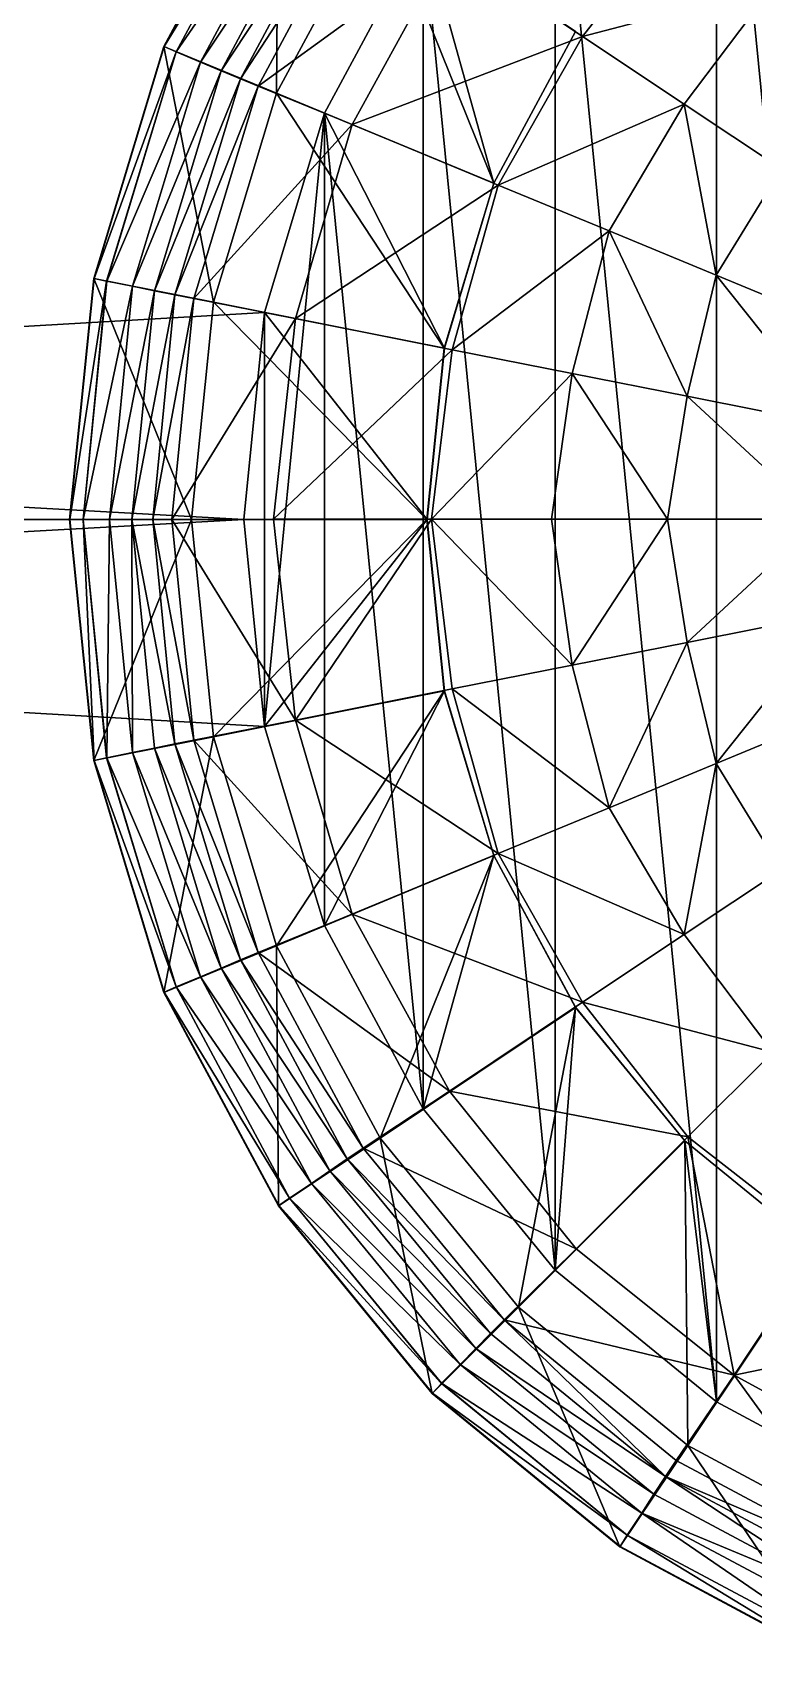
# Model space of a CAD drawing. Extents: x -13.33 to -11.75, y 0.26 to 1.84.
# Drawn here: x -12.8858 to -12.6888, y 0.7375 to 1.1827 of the extents above; entities that cross this region are included whole.
import ezdxf

# ---------------------------------------------------------------- set-up
doc = ezdxf.new("R2010")
doc.units = 0
doc.layers.add('Sphere9', color=15, linetype='CONTINUOUS')

msp = doc.modelspace()

# ---------------------------------------------------------------- linework, layer by layer
at = {"layer": 'Sphere9', "color": 0}
for points in [[(-12.698859, 1.290804, -9.490954), (-12.64868, 0.781558, -9.490958), (-12.64868, 1.317749, -9.490959)], [(-12.742977, 1.254819, -9.490952), (-12.698859, 0.808504, -9.490954), (-12.698859, 1.290804, -9.490954)], [(-12.698859, 0.808504, -9.490954), (-12.64868, 0.781558, -9.490958), (-12.698859, 1.290804, -9.490954)], [(-12.778999, 1.210763, -9.49095), (-12.742977, 0.844489, -9.490952), (-12.742977, 1.254819, -9.490952)], [(-12.742977, 0.844489, -9.490952), (-12.698859, 0.808504, -9.490954), (-12.742977, 1.254819, -9.490952)], [(-12.818542, 1.237247, -8.850224), (-12.818462, 1.237183, -8.841372), (-12.849931, 1.178932, -8.850224)], [(-12.849931, 1.178932, -8.850224), (-12.819126, 1.166181, -8.883368), (-12.818542, 1.237247, -8.850224)], [(-12.818462, 1.237183, -8.841372), (-12.849806, 1.17887, -8.837914), (-12.849931, 1.178932, -8.850224)], [(-12.818462, 1.237183, -8.841372), (-12.815573, 1.235142, -8.615749), (-12.849806, 1.17887, -8.837914)], [(-12.815573, 1.235142, -8.615749), (-12.846512, 1.177432, -8.615749), (-12.849806, 1.17887, -8.837914)], [(-12.815573, 1.235143, -8.11575), (-12.846513, 1.177433, -8.115749), (-12.815573, 1.235142, -8.615749)], [(-12.815573, 1.235143, -8.11575), (-12.846513, 1.177433, -7.61575), (-12.846513, 1.177433, -8.115749)], [(-12.815573, 1.235143, -7.61575), (-12.846513, 1.177433, -7.61575), (-12.815573, 1.235143, -8.11575)], [(-12.815573, 1.235143, -7.61575), (-12.846512, 1.177434, -7.115751), (-12.846513, 1.177433, -7.61575)], [(-12.815573, 1.235142, -8.615749), (-12.846513, 1.177433, -8.115749), (-12.846512, 1.177432, -8.615749)], [(-12.815573, 1.235144, -7.115751), (-12.846512, 1.177434, -7.115751), (-12.815573, 1.235143, -7.61575)], [(-12.815573, 1.235144, -7.115751), (-12.846511, 1.177435, -6.615753), (-12.846512, 1.177434, -7.115751)], [(-12.815571, 1.235147, -6.115757), (-12.846511, 1.177437, -6.115757), (-12.815572, 1.235145, -6.615752)], [(-12.815571, 1.235147, -6.115757), (-12.846509, 1.177439, -5.61576), (-12.846511, 1.177437, -6.115757)], [(-12.815572, 1.235145, -6.615752), (-12.846511, 1.177435, -6.615753), (-12.815573, 1.235144, -7.115751)], [(-12.815572, 1.235145, -6.615752), (-12.846511, 1.177437, -6.115757), (-12.846511, 1.177435, -6.615753)], [(-12.81557, 1.235149, -5.61576), (-12.846509, 1.177439, -5.61576), (-12.815571, 1.235147, -6.115757)], [(-12.81557, 1.235149, -5.61576), (-12.846507, 1.177441, -5.115766), (-12.846509, 1.177439, -5.61576)], [(-12.815568, 1.235151, -5.115765), (-12.846507, 1.177441, -5.115766), (-12.81557, 1.235149, -5.61576)], [(-12.815568, 1.235151, -5.115765), (-12.846505, 1.177444, -4.61577), (-12.846507, 1.177441, -5.115766)], [(-12.815566, 1.235154, -4.615771), (-12.846505, 1.177444, -4.61577), (-12.815568, 1.235151, -5.115765)], [(-12.815566, 1.235154, -4.615771), (-12.809582, 1.23112, -4.103037), (-12.846505, 1.177444, -4.61577)], [(-12.819126, 1.166181, -8.883368), (-12.790832, 1.218745, -8.883368), (-12.818542, 1.237247, -8.850224)], [(-12.809582, 1.23112, -4.103037), (-12.83985, 1.174663, -4.103036), (-12.846505, 1.177444, -4.61577)], [(-12.809582, 1.23112, -4.103037), (-12.804538, 1.227681, -3.747663), (-12.83985, 1.174663, -4.103036)], [(-12.804538, 1.227681, -3.747663), (-12.834234, 1.172292, -3.747662), (-12.83985, 1.174663, -4.103036)], [(-12.804538, 1.227681, -3.747663), (-12.799783, 1.224455, -3.542969), (-12.834234, 1.172292, -3.747662)], [(-12.799783, 1.224455, -3.542969), (-12.82894, 1.170073, -3.542963), (-12.834234, 1.172292, -3.747662)], [(-12.799783, 1.224455, -3.542969), (-12.795419, 1.221553, -3.577436), (-12.82894, 1.170073, -3.542963)], [(-12.795419, 1.221553, -3.577436), (-12.824088, 1.168081, -3.577432), (-12.82894, 1.170073, -3.542963)], [(-12.795419, 1.221553, -3.577436), (-12.77187, 1.206021, -2.762106), (-12.824088, 1.168081, -3.577432)], [(-12.819126, 1.166181, -8.883368), (-12.759706, 1.14154, -8.883368), (-12.790832, 1.218745, -8.883368)], [(-12.790832, 1.218745, -8.883368), (-12.759706, 1.14154, -8.883368), (-12.737392, 1.182995, -8.883368)], [(-12.706751, 1.218416, -2.375769), (-12.735542, 1.181629, -2.367769), (-12.77187, 1.206021, -2.762106)], [(-12.706751, 1.218416, -2.375769), (-12.683522, 1.19532, -2.200011), (-12.735542, 1.181629, -2.367769)], [(-12.778998, 1.210763, -8.99095), (-12.80596, 1.160675, -8.990949), (-12.80596, 1.160675, -9.060111)], [(-12.778998, 1.210763, -9.060114), (-12.778998, 1.210763, -8.99095), (-12.80596, 1.160675, -9.060111)], [(-12.80596, 1.160675, -9.490949), (-12.778999, 0.888545, -9.49095), (-12.778999, 1.210763, -9.49095)], [(-12.80596, 1.160675, -8.990949), (-12.778998, 1.210763, -8.99095), (-12.759689, 1.14154, -8.992097)], [(-12.778998, 1.210763, -9.407254), (-12.80596, 1.160675, -9.060111), (-12.80596, 1.160675, -9.407252)], [(-12.778998, 1.210763, -9.060114), (-12.80596, 1.160675, -9.060111), (-12.778998, 1.210763, -9.407254)], [(-12.778998, 1.210763, -9.407254), (-12.80596, 1.160675, -9.407252), (-12.80596, 1.160675, -9.490949)], [(-12.778999, 1.210763, -9.49095), (-12.778998, 1.210763, -9.407254), (-12.80596, 1.160675, -9.490949)], [(-12.778999, 0.888545, -9.49095), (-12.742977, 0.844489, -9.490952), (-12.778999, 1.210763, -9.49095)], [(-12.778998, 1.210763, -8.99095), (-12.737376, 1.182995, -8.992097), (-12.759689, 1.14154, -8.992097)], [(-12.77187, 1.206021, -2.762106), (-12.798422, 1.157582, -2.771757), (-12.824088, 1.168081, -3.577432)], [(-12.77187, 1.206021, -2.762106), (-12.735542, 1.181629, -2.367769), (-12.798422, 1.157582, -2.771757)], [(-12.683522, 1.19532, -2.200011), (-12.707764, 1.163164, -2.195023), (-12.735542, 1.181629, -2.367769)], [(-12.707764, 1.163164, -2.195023), (-12.683522, 1.19532, -2.200011), (-12.681145, 1.145489, -2.086133)], [(-12.735542, 1.181629, -2.367769), (-12.758577, 1.141003, -2.375766), (-12.798422, 1.157582, -2.771757)], [(-12.737376, 1.182995, -8.992097), (-12.759706, 1.14154, -8.883368), (-12.759689, 1.14154, -8.992097)], [(-12.737392, 1.182995, -8.883368), (-12.759706, 1.14154, -8.883368), (-12.737376, 1.182995, -8.992097)], [(-12.735542, 1.181629, -2.367769), (-12.707764, 1.163164, -2.195023), (-12.758577, 1.141003, -2.375766)], [(-12.849931, 1.178932, -8.850224), (-12.849806, 1.17887, -8.837914), (-12.86902, 1.115528, -8.850224)], [(-12.86902, 1.115528, -8.850224), (-12.836332, 1.10903, -8.883368), (-12.849931, 1.178932, -8.850224)], [(-12.849806, 1.17887, -8.837914), (-12.868927, 1.115505, -8.841372), (-12.86902, 1.115528, -8.850224)], [(-12.849806, 1.17887, -8.837914), (-12.846512, 1.177432, -8.615749), (-12.868927, 1.115505, -8.841372)], [(-12.846512, 1.177432, -8.615749), (-12.865519, 1.114789, -8.615749), (-12.868927, 1.115505, -8.841372)], [(-12.846512, 1.177434, -7.115751), (-12.865519, 1.11479, -7.11575), (-12.846513, 1.177433, -7.61575)], [(-12.846512, 1.177434, -7.115751), (-12.865518, 1.114791, -6.615753), (-12.865519, 1.11479, -7.11575)], [(-12.846513, 1.177433, -8.115749), (-12.865519, 1.114789, -8.115749), (-12.846512, 1.177432, -8.615749)], [(-12.846513, 1.177433, -8.115749), (-12.865519, 1.114789, -7.61575), (-12.865519, 1.114789, -8.115749)], [(-12.846513, 1.177433, -7.61575), (-12.865519, 1.114789, -7.61575), (-12.846513, 1.177433, -8.115749)], [(-12.846513, 1.177433, -7.61575), (-12.865519, 1.11479, -7.11575), (-12.865519, 1.114789, -7.61575)], [(-12.846512, 1.177432, -8.615749), (-12.865519, 1.114789, -8.115749), (-12.865519, 1.114789, -8.615749)], [(-12.846511, 1.177435, -6.615753), (-12.865518, 1.114791, -6.615753), (-12.846512, 1.177434, -7.115751)], [(-12.846511, 1.177435, -6.615753), (-12.865517, 1.114793, -6.115756), (-12.865518, 1.114791, -6.615753)], [(-12.846511, 1.177437, -6.115757), (-12.865517, 1.114793, -6.115756), (-12.846511, 1.177435, -6.615753)], [(-12.846511, 1.177437, -6.115757), (-12.865516, 1.114795, -5.615761), (-12.865517, 1.114793, -6.115756)], [(-12.846509, 1.177439, -5.61576), (-12.865516, 1.114795, -5.615761), (-12.846511, 1.177437, -6.115757)], [(-12.846509, 1.177439, -5.61576), (-12.865514, 1.114797, -5.115765), (-12.865516, 1.114795, -5.615761)], [(-12.846507, 1.177441, -5.115766), (-12.865514, 1.114797, -5.115765), (-12.846509, 1.177439, -5.61576)], [(-12.846507, 1.177441, -5.115766), (-12.865512, 1.1148, -4.615771), (-12.865514, 1.114797, -5.115765)], [(-12.846505, 1.177444, -4.61577), (-12.865512, 1.1148, -4.615771), (-12.846507, 1.177441, -5.115766)], [(-12.846505, 1.177444, -4.61577), (-12.83985, 1.174663, -4.103036), (-12.865512, 1.1148, -4.615771)], [(-12.849931, 1.178932, -8.850224), (-12.836332, 1.10903, -8.883368), (-12.819126, 1.166181, -8.883368)], [(-12.83985, 1.174663, -4.103036), (-12.858444, 1.11338, -4.103037), (-12.865512, 1.1148, -4.615771)], [(-12.83985, 1.174663, -4.103036), (-12.834234, 1.172292, -3.747662), (-12.858444, 1.11338, -4.103037)], [(-12.834234, 1.172292, -3.747662), (-12.852477, 1.112169, -3.747662), (-12.858444, 1.11338, -4.103037)], [(-12.834234, 1.172292, -3.747662), (-12.82894, 1.170073, -3.542963), (-12.852477, 1.112169, -3.747662)], [(-12.82894, 1.170073, -3.542963), (-12.846852, 1.111041, -3.542965), (-12.852477, 1.112169, -3.747662)], [(-12.82894, 1.170073, -3.542963), (-12.824088, 1.168081, -3.577432), (-12.846852, 1.111041, -3.542965)], [(-12.824088, 1.168081, -3.577432), (-12.841702, 1.110036, -3.577437), (-12.846852, 1.111041, -3.542965)], [(-12.824088, 1.168081, -3.577432), (-12.798422, 1.157582, -2.771757), (-12.841702, 1.110036, -3.577437)], [(-12.836332, 1.10903, -8.883368), (-12.773275, 1.096473, -8.883368), (-12.819126, 1.166181, -8.883368)], [(-12.819126, 1.166181, -8.883368), (-12.773275, 1.096473, -8.883368), (-12.759706, 1.14154, -8.883368)], [(-12.707764, 1.163164, -2.195023), (-12.728251, 1.128506, -2.200012), (-12.758577, 1.141003, -2.375766)], [(-12.728251, 1.128506, -2.200012), (-12.707764, 1.163164, -2.195023), (-12.698971, 1.11645, -2.091194)], [(-12.707764, 1.163164, -2.195023), (-12.681145, 1.145489, -2.086133), (-12.698971, 1.11645, -2.091194)], [(-12.798422, 1.157582, -2.771757), (-12.813962, 1.104591, -2.762102), (-12.841702, 1.110036, -3.577437)], [(-12.822354, 0.993086, -9.490944), (-12.80596, 0.938634, -9.490949), (-12.80596, 1.160675, -9.490949)], [(-12.822354, 1.106223, -9.490944), (-12.822354, 0.993086, -9.490944), (-12.80596, 1.160675, -9.490949)], [(-12.80596, 1.160675, -9.490949), (-12.822353, 1.106223, -9.407251), (-12.822354, 1.106223, -9.490944)], [(-12.80596, 1.160675, -9.060111), (-12.822353, 1.106223, -8.990944), (-12.822353, 1.106223, -9.06011)], [(-12.80596, 1.160675, -8.990949), (-12.822353, 1.106223, -8.990944), (-12.80596, 1.160675, -9.060111)], [(-12.822353, 1.106223, -8.990944), (-12.80596, 1.160675, -8.990949), (-12.773258, 1.096473, -8.992095)], [(-12.80596, 1.160675, -9.407252), (-12.822353, 1.106223, -9.407251), (-12.80596, 1.160675, -9.490949)], [(-12.80596, 1.160675, -9.407252), (-12.822353, 1.106223, -9.06011), (-12.822353, 1.106223, -9.407251)], [(-12.80596, 1.160675, -9.060111), (-12.822353, 1.106223, -9.06011), (-12.80596, 1.160675, -9.407252)], [(-12.798422, 1.157582, -2.771757), (-12.758577, 1.141003, -2.375766), (-12.813962, 1.104591, -2.762102)], [(-12.80596, 0.938634, -9.490949), (-12.778999, 0.888545, -9.49095), (-12.80596, 1.160675, -9.490949)], [(-12.80596, 1.160675, -8.990949), (-12.759689, 1.14154, -8.992097), (-12.773258, 1.096473, -8.992095)], [(-12.698971, 1.11645, -2.091194), (-12.681145, 1.145489, -2.086133), (-12.660421, 1.100496, -1.980351)], [(-12.758577, 1.141003, -2.375766), (-12.771073, 1.09602, -2.367769), (-12.813962, 1.104591, -2.762102)], [(-12.759706, 1.14154, -8.883368), (-12.773275, 1.096473, -8.883368), (-12.773258, 1.096473, -8.992095)], [(-12.759689, 1.14154, -8.992097), (-12.759706, 1.14154, -8.883368), (-12.773258, 1.096473, -8.992095)], [(-12.758577, 1.141003, -2.375766), (-12.728251, 1.128506, -2.200012), (-12.771073, 1.09602, -2.367769)], [(-12.728251, 1.128506, -2.200012), (-12.738319, 1.089538, -2.195026), (-12.771073, 1.09602, -2.367769)], [(-12.738319, 1.089538, -2.195026), (-12.728251, 1.128506, -2.200012), (-12.706939, 1.083335, -2.086133)], [(-12.728251, 1.128506, -2.200012), (-12.698971, 1.11645, -2.091194), (-12.706939, 1.083335, -2.086133)], [(-12.86902, 1.115528, -8.850224), (-12.868927, 1.115505, -8.841372), (-12.875677, 1.049654, -8.850224)], [(-12.875677, 1.049654, -8.850224), (-12.842333, 1.049654, -8.883368), (-12.86902, 1.115528, -8.850224)], [(-12.868927, 1.115505, -8.841372), (-12.875542, 1.049654, -8.837914), (-12.875677, 1.049654, -8.850224)], [(-12.868927, 1.115505, -8.841372), (-12.865519, 1.114789, -8.615749), (-12.875542, 1.049654, -8.837914)], [(-12.865519, 1.114789, -8.615749), (-12.871977, 1.049654, -8.615749), (-12.875542, 1.049654, -8.837914)], [(-12.865519, 1.11479, -7.11575), (-12.871977, 1.049655, -7.115751), (-12.865519, 1.114789, -7.61575)], [(-12.865519, 1.11479, -7.11575), (-12.871976, 1.049656, -6.615753), (-12.871977, 1.049655, -7.115751)], [(-12.865519, 1.114789, -8.615749), (-12.871977, 1.049654, -8.115749), (-12.871977, 1.049654, -8.615749)], [(-12.865519, 1.114789, -8.115749), (-12.871977, 1.049654, -8.115749), (-12.865519, 1.114789, -8.615749)], [(-12.865519, 1.114789, -8.115749), (-12.871977, 1.049654, -7.61575), (-12.871977, 1.049654, -8.115749)], [(-12.865519, 1.114789, -7.61575), (-12.871977, 1.049654, -7.61575), (-12.865519, 1.114789, -8.115749)], [(-12.865519, 1.114789, -7.61575), (-12.871977, 1.049655, -7.115751), (-12.871977, 1.049654, -7.61575)], [(-12.865518, 1.114791, -6.615753), (-12.871976, 1.049656, -6.615753), (-12.865519, 1.11479, -7.11575)], [(-12.865518, 1.114791, -6.615753), (-12.871975, 1.049658, -6.115756), (-12.871976, 1.049656, -6.615753)], [(-12.865517, 1.114793, -6.115756), (-12.871975, 1.049658, -6.115756), (-12.865518, 1.114791, -6.615753)], [(-12.865517, 1.114793, -6.115756), (-12.871973, 1.04966, -5.61576), (-12.871975, 1.049658, -6.115756)], [(-12.865516, 1.114795, -5.615761), (-12.871973, 1.04966, -5.61576), (-12.865517, 1.114793, -6.115756)], [(-12.865516, 1.114795, -5.615761), (-12.871972, 1.049662, -5.115765), (-12.871973, 1.04966, -5.61576)], [(-12.865514, 1.114797, -5.115765), (-12.871972, 1.049662, -5.115765), (-12.865516, 1.114795, -5.615761)], [(-12.865514, 1.114797, -5.115765), (-12.87197, 1.049665, -4.61577), (-12.871972, 1.049662, -5.115765)], [(-12.865512, 1.1148, -4.615771), (-12.87197, 1.049665, -4.61577), (-12.865514, 1.114797, -5.115765)], [(-12.865512, 1.1148, -4.615771), (-12.858444, 1.11338, -4.103037), (-12.87197, 1.049665, -4.61577)], [(-12.858444, 1.11338, -4.103037), (-12.864762, 1.049661, -4.103037), (-12.87197, 1.049665, -4.61577)], [(-12.86902, 1.115528, -8.850224), (-12.842333, 1.049654, -8.883368), (-12.836332, 1.10903, -8.883368)], [(-12.858444, 1.11338, -4.103037), (-12.852477, 1.112169, -3.747662), (-12.864762, 1.049661, -4.103037)], [(-12.706939, 1.083335, -2.086133), (-12.698971, 1.11645, -2.091194), (-12.666191, 1.075236, -1.975526)], [(-12.698971, 1.11645, -2.091194), (-12.660421, 1.100496, -1.980351), (-12.666191, 1.075236, -1.975526)], [(-12.852477, 1.112169, -3.747662), (-12.858678, 1.049655, -3.747661), (-12.864762, 1.049661, -4.103037)], [(-12.852477, 1.112169, -3.747662), (-12.846852, 1.111041, -3.542965), (-12.858678, 1.049655, -3.747661)], [(-12.846852, 1.111041, -3.542965), (-12.852942, 1.049662, -3.542964), (-12.858678, 1.049655, -3.747661)], [(-12.846852, 1.111041, -3.542965), (-12.841702, 1.110036, -3.577437), (-12.852942, 1.049662, -3.542964)], [(-12.841702, 1.110036, -3.577437), (-12.847689, 1.049685, -3.577432), (-12.852942, 1.049662, -3.542964)], [(-12.841702, 1.110036, -3.577437), (-12.813962, 1.104591, -2.762102), (-12.847689, 1.049685, -3.577432)], [(-12.842333, 1.049654, -8.883368), (-12.778007, 1.049654, -8.883368), (-12.836332, 1.10903, -8.883368)], [(-12.836332, 1.10903, -8.883368), (-12.778007, 1.049654, -8.883368), (-12.773275, 1.096473, -8.883368)], [(-13.322157, 1.077204, -9.057689), (-12.822353, 1.106223, -9.06011), (-12.828071, 1.049655, -9.06011)], [(-13.32214, 1.077204, -9.261003), (-12.822353, 1.106223, -9.06011), (-13.322157, 1.077204, -9.057689)], [(-12.822353, 1.106223, -9.407251), (-12.822353, 1.106223, -9.06011), (-13.32214, 1.077204, -9.261003)], [(-13.32214, 1.077204, -9.261003), (-12.828071, 1.049655, -9.40725), (-12.822353, 1.106223, -9.407251)], [(-12.813962, 1.104591, -2.762102), (-12.819921, 1.049698, -2.771761), (-12.847689, 1.049685, -3.577432)], [(-12.828071, 1.049655, -9.490944), (-12.822354, 0.993086, -9.490944), (-12.822354, 1.106223, -9.490944)], [(-12.828071, 1.049655, -8.990944), (-12.822353, 1.106223, -8.990944), (-12.777989, 1.049654, -8.992095)], [(-12.822353, 1.106223, -9.407251), (-12.828071, 1.049655, -9.40725), (-12.828071, 1.049655, -9.490944)], [(-12.822354, 1.106223, -9.490944), (-12.822353, 1.106223, -9.407251), (-12.828071, 1.049655, -9.490944)], [(-12.822353, 1.106223, -8.990944), (-12.828071, 1.049655, -8.990944), (-12.828071, 1.049655, -9.06011)], [(-12.822353, 1.106223, -9.06011), (-12.822353, 1.106223, -8.990944), (-12.828071, 1.049655, -9.06011)], [(-12.822353, 1.106223, -8.990944), (-12.773258, 1.096473, -8.992095), (-12.777989, 1.049654, -8.992095)], [(-12.813962, 1.104591, -2.762102), (-12.771073, 1.09602, -2.367769), (-12.819921, 1.049698, -2.771761)], [(-12.771073, 1.09602, -2.367769), (-12.776778, 1.049689, -2.375772), (-12.819921, 1.049698, -2.771761)], [(-12.773275, 1.096473, -8.883368), (-12.778007, 1.049654, -8.883368), (-12.777989, 1.049654, -8.992095)], [(-12.773258, 1.096473, -8.992095), (-12.773275, 1.096473, -8.883368), (-12.777989, 1.049654, -8.992095)], [(-12.771073, 1.09602, -2.367769), (-12.738319, 1.089538, -2.195026), (-12.776778, 1.049689, -2.375772)], [(-12.738319, 1.089538, -2.195026), (-12.743959, 1.049693, -2.200013), (-12.776778, 1.049689, -2.375772)], [(-12.743959, 1.049693, -2.200013), (-12.738319, 1.089538, -2.195026), (-12.712274, 1.049698, -2.091194)], [(-12.738319, 1.089538, -2.195026), (-12.706939, 1.083335, -2.086133), (-12.712274, 1.049698, -2.091194)], [(-12.712274, 1.049698, -2.091194), (-12.706939, 1.083335, -2.086133), (-12.670546, 1.049696, -1.980351)], [(-12.706939, 1.083335, -2.086133), (-12.666191, 1.075236, -1.975526), (-12.670546, 1.049696, -1.980351)], [(-13.328289, 1.049656, -9.057688), (-13.322157, 1.077204, -9.057689), (-12.828071, 1.049655, -9.06011)], [(-13.328272, 1.049656, -9.261003), (-12.828071, 1.049655, -9.40725), (-13.32214, 1.077204, -9.261003)], [(-13.328289, 1.049656, -9.057688), (-12.828071, 1.049655, -9.06011), (-13.322157, 1.022107, -9.057689)], [(-13.328272, 1.049656, -9.261003), (-13.32214, 1.022108, -9.261003), (-12.828071, 1.049655, -9.40725)], [(-13.322157, 1.022107, -9.057689), (-12.828071, 1.049655, -9.06011), (-12.822353, 0.993086, -9.06011)], [(-13.32214, 1.022108, -9.261003), (-12.822354, 0.993086, -9.407251), (-12.828071, 1.049655, -9.40725)], [(-12.875677, 1.049654, -8.850224), (-12.868927, 0.983802, -8.841372), (-12.86902, 0.98378, -8.850224)], [(-12.875542, 1.049654, -8.837914), (-12.868927, 0.983802, -8.841372), (-12.875677, 1.049654, -8.850224)], [(-12.875677, 1.049654, -8.850224), (-12.86902, 0.98378, -8.850224), (-12.842333, 1.049654, -8.883368)], [(-12.875542, 1.049654, -8.837914), (-12.871977, 1.049654, -8.615749), (-12.868927, 0.983802, -8.841372)], [(-12.871976, 1.049656, -6.615753), (-12.865518, 0.984521, -6.615753), (-12.871977, 1.049655, -7.115751)], [(-12.871977, 1.049655, -7.115751), (-12.865519, 0.98452, -7.115751), (-12.871977, 1.049654, -7.61575)], [(-12.871977, 1.049655, -7.115751), (-12.865518, 0.984521, -6.615753), (-12.865519, 0.98452, -7.115751)], [(-12.871977, 1.049654, -8.615749), (-12.865519, 0.984519, -8.615749), (-12.868927, 0.983802, -8.841372)], [(-12.871977, 1.049654, -8.615749), (-12.865519, 0.984519, -8.115749), (-12.865519, 0.984519, -8.615749)], [(-12.871977, 1.049654, -8.115749), (-12.865519, 0.984519, -8.115749), (-12.871977, 1.049654, -8.615749)], [(-12.871977, 1.049654, -8.115749), (-12.865519, 0.984519, -7.61575), (-12.865519, 0.984519, -8.115749)], [(-12.871977, 1.049654, -7.61575), (-12.865519, 0.984519, -7.61575), (-12.871977, 1.049654, -8.115749)], [(-12.871977, 1.049654, -7.61575), (-12.865519, 0.98452, -7.115751), (-12.865519, 0.984519, -7.61575)], [(-12.871975, 1.049658, -6.115756), (-12.865517, 0.984523, -6.115756), (-12.871976, 1.049656, -6.615753)], [(-12.871976, 1.049656, -6.615753), (-12.865517, 0.984523, -6.115756), (-12.865518, 0.984521, -6.615753)], [(-12.871973, 1.04966, -5.61576), (-12.865516, 0.984525, -5.61576), (-12.871975, 1.049658, -6.115756)], [(-12.871975, 1.049658, -6.115756), (-12.865516, 0.984525, -5.61576), (-12.865517, 0.984523, -6.115756)], [(-12.871972, 1.049662, -5.115765), (-12.865514, 0.984527, -5.115764), (-12.871973, 1.04966, -5.61576)], [(-12.871973, 1.04966, -5.61576), (-12.865514, 0.984527, -5.115764), (-12.865516, 0.984525, -5.61576)], [(-12.87197, 1.049665, -4.61577), (-12.865512, 0.98453, -4.615771), (-12.871972, 1.049662, -5.115765)], [(-12.871972, 1.049662, -5.115765), (-12.865512, 0.98453, -4.615771), (-12.865514, 0.984527, -5.115764)], [(-12.87197, 1.049665, -4.61577), (-12.864762, 1.049661, -4.103037), (-12.865512, 0.98453, -4.615771)], [(-12.86902, 0.98378, -8.850224), (-12.836332, 0.990277, -8.883368), (-12.842333, 1.049654, -8.883368)], [(-12.864762, 1.049661, -4.103037), (-12.858445, 0.985941, -4.103037), (-12.865512, 0.98453, -4.615771)], [(-12.864762, 1.049661, -4.103037), (-12.858678, 1.049655, -3.747661), (-12.858445, 0.985941, -4.103037)], [(-12.852942, 1.049662, -3.542964), (-12.846857, 0.988284, -3.542965), (-12.858678, 1.049655, -3.747661)], [(-12.858678, 1.049655, -3.747661), (-12.85248, 0.987141, -3.747663), (-12.858445, 0.985941, -4.103037)], [(-12.858678, 1.049655, -3.747661), (-12.846857, 0.988284, -3.542965), (-12.85248, 0.987141, -3.747663)], [(-12.847689, 1.049685, -3.577432), (-12.841705, 0.989333, -3.577436), (-12.852942, 1.049662, -3.542964)], [(-12.852942, 1.049662, -3.542964), (-12.841705, 0.989333, -3.577436), (-12.846857, 0.988284, -3.542965)], [(-12.819921, 1.049698, -2.771761), (-12.813962, 0.994805, -2.762098), (-12.847689, 1.049685, -3.577432)], [(-12.847689, 1.049685, -3.577432), (-12.813962, 0.994805, -2.762098), (-12.841705, 0.989333, -3.577436)], [(-12.842333, 1.049654, -8.883368), (-12.836332, 0.990277, -8.883368), (-12.778007, 1.049654, -8.883368)], [(-12.836332, 0.990277, -8.883368), (-12.773275, 1.002835, -8.883368), (-12.778007, 1.049654, -8.883368)], [(-12.828071, 1.049655, -8.990944), (-12.777989, 1.049654, -8.992095), (-12.822353, 0.993086, -8.990944)], [(-12.828071, 1.049655, -9.490944), (-12.822354, 0.993086, -9.407251), (-12.822354, 0.993086, -9.490944)], [(-12.828071, 1.049655, -9.40725), (-12.822354, 0.993086, -9.407251), (-12.828071, 1.049655, -9.490944)], [(-12.828071, 1.049655, -9.06011), (-12.822353, 0.993086, -8.990944), (-12.822353, 0.993086, -9.06011)], [(-12.828071, 1.049655, -8.990944), (-12.822353, 0.993086, -8.990944), (-12.828071, 1.049655, -9.06011)], [(-12.822353, 0.993086, -8.990944), (-12.777989, 1.049654, -8.992095), (-12.773258, 1.002836, -8.992095)], [(-12.819921, 1.049698, -2.771761), (-12.776778, 1.049689, -2.375772), (-12.813962, 0.994805, -2.762098)], [(-12.776778, 1.049689, -2.375772), (-12.771075, 1.003358, -2.367769), (-12.813962, 0.994805, -2.762098)], [(-12.778007, 1.049654, -8.883368), (-12.773275, 1.002835, -8.883368), (-12.773258, 1.002836, -8.992095)], [(-12.777989, 1.049654, -8.992095), (-12.778007, 1.049654, -8.883368), (-12.773258, 1.002836, -8.992095)], [(-12.743959, 1.049693, -2.200013), (-12.73832, 1.009847, -2.195028), (-12.776778, 1.049689, -2.375772)], [(-12.776778, 1.049689, -2.375772), (-12.73832, 1.009847, -2.195028), (-12.771075, 1.003358, -2.367769)], [(-12.743959, 1.049693, -2.200013), (-12.712274, 1.049698, -2.091194), (-12.73832, 1.009847, -2.195028)], [(-12.73832, 1.009847, -2.195028), (-12.712274, 1.049698, -2.091194), (-12.706939, 1.01606, -2.08613)], [(-12.712274, 1.049698, -2.091194), (-12.670546, 1.049696, -1.980351), (-12.706939, 1.01606, -2.08613)], [(-12.706939, 1.01606, -2.08613), (-12.670546, 1.049696, -1.980351), (-12.666191, 1.024156, -1.975532)], [(-12.706939, 1.01606, -2.08613), (-12.666191, 1.024156, -1.975532), (-12.698971, 0.982945, -2.0912)], [(-12.698971, 0.982945, -2.0912), (-12.666191, 1.024156, -1.975532), (-12.660421, 0.998897, -1.980355)], [(-13.32214, 1.022108, -9.261003), (-13.322157, 1.022107, -9.057689), (-12.822353, 0.993086, -9.06011)], [(-12.822354, 0.993086, -9.407251), (-13.32214, 1.022108, -9.261003), (-12.822353, 0.993086, -9.06011)], [(-12.73832, 1.009847, -2.195028), (-12.706939, 1.01606, -2.08613), (-12.728254, 0.97088, -2.200007)], [(-12.728254, 0.97088, -2.200007), (-12.706939, 1.01606, -2.08613), (-12.698971, 0.982945, -2.0912)], [(-12.73832, 1.009847, -2.195028), (-12.728254, 0.97088, -2.200007), (-12.771075, 1.003358, -2.367769)], [(-12.836332, 0.990277, -8.883368), (-12.819126, 0.933126, -8.883368), (-12.773275, 1.002835, -8.883368)], [(-12.822353, 0.993086, -8.990944), (-12.773258, 1.002836, -8.992095), (-12.80596, 0.938634, -8.990949)], [(-12.819126, 0.933126, -8.883368), (-12.759706, 0.957768, -8.883368), (-12.773275, 1.002835, -8.883368)], [(-12.771075, 1.003358, -2.367769), (-12.758582, 0.958376, -2.375768), (-12.813962, 0.994805, -2.762098)], [(-12.80596, 0.938634, -8.990949), (-12.773258, 1.002836, -8.992095), (-12.759689, 0.957769, -8.992097)], [(-12.773258, 1.002836, -8.992095), (-12.773275, 1.002835, -8.883368), (-12.759689, 0.957769, -8.992097)], [(-12.773275, 1.002835, -8.883368), (-12.759706, 0.957768, -8.883368), (-12.759689, 0.957769, -8.992097)], [(-12.771075, 1.003358, -2.367769), (-12.728254, 0.97088, -2.200007), (-12.758582, 0.958376, -2.375768)], [(-12.698971, 0.982945, -2.0912), (-12.660421, 0.998897, -1.980355), (-12.681145, 0.953906, -2.086132)], [(-12.813962, 0.994805, -2.762098), (-12.798422, 0.941814, -2.771767), (-12.841705, 0.989333, -3.577436)], [(-12.822354, 0.993086, -9.407251), (-12.80596, 0.938634, -9.407252), (-12.80596, 0.938634, -9.490949)], [(-12.822354, 0.993086, -9.490944), (-12.822354, 0.993086, -9.407251), (-12.80596, 0.938634, -9.490949)], [(-12.822354, 0.993086, -9.407251), (-12.822353, 0.993086, -9.06011), (-12.80596, 0.938634, -9.407252)], [(-12.822353, 0.993086, -8.990944), (-12.80596, 0.938634, -8.990949), (-12.80596, 0.938634, -9.060111)], [(-12.822353, 0.993086, -9.06011), (-12.822353, 0.993086, -8.990944), (-12.80596, 0.938634, -9.060111)], [(-12.822353, 0.993086, -9.06011), (-12.80596, 0.938634, -9.060111), (-12.80596, 0.938634, -9.407252)], [(-12.813962, 0.994805, -2.762098), (-12.758582, 0.958376, -2.375768), (-12.798422, 0.941814, -2.771767)], [(-12.86902, 0.98378, -8.850224), (-12.849931, 0.920375, -8.850224), (-12.836332, 0.990277, -8.883368)], [(-12.846857, 0.988284, -3.542965), (-12.828949, 0.929254, -3.542964), (-12.85248, 0.987141, -3.747663)], [(-12.849931, 0.920375, -8.850224), (-12.819126, 0.933126, -8.883368), (-12.836332, 0.990277, -8.883368)], [(-12.841705, 0.989333, -3.577436), (-12.824097, 0.931291, -3.577433), (-12.846857, 0.988284, -3.542965)], [(-12.846857, 0.988284, -3.542965), (-12.824097, 0.931291, -3.577433), (-12.828949, 0.929254, -3.542964)], [(-12.841705, 0.989333, -3.577436), (-12.798422, 0.941814, -2.771767), (-12.824097, 0.931291, -3.577433)], [(-12.865519, 0.984519, -8.615749), (-12.846512, 0.921875, -8.615749), (-12.868927, 0.983802, -8.841372)], [(-12.865518, 0.984521, -6.615753), (-12.846511, 0.921878, -6.615753), (-12.865519, 0.98452, -7.115751)], [(-12.865519, 0.98452, -7.115751), (-12.846512, 0.921876, -7.11575), (-12.865519, 0.984519, -7.61575)], [(-12.865519, 0.98452, -7.115751), (-12.846511, 0.921878, -6.615753), (-12.846512, 0.921876, -7.11575)], [(-12.865519, 0.984519, -8.615749), (-12.846513, 0.921875, -8.115749), (-12.846512, 0.921875, -8.615749)], [(-12.865519, 0.984519, -8.115749), (-12.846513, 0.921875, -8.115749), (-12.865519, 0.984519, -8.615749)], [(-12.865519, 0.984519, -8.115749), (-12.846513, 0.921876, -7.61575), (-12.846513, 0.921875, -8.115749)], [(-12.865519, 0.984519, -7.61575), (-12.846513, 0.921876, -7.61575), (-12.865519, 0.984519, -8.115749)], [(-12.865519, 0.984519, -7.61575), (-12.846512, 0.921876, -7.11575), (-12.846513, 0.921876, -7.61575)], [(-12.865517, 0.984523, -6.115756), (-12.846511, 0.921879, -6.115757), (-12.865518, 0.984521, -6.615753)], [(-12.865518, 0.984521, -6.615753), (-12.846511, 0.921879, -6.115757), (-12.846511, 0.921878, -6.615753)], [(-12.865516, 0.984525, -5.61576), (-12.846509, 0.921881, -5.615761), (-12.865517, 0.984523, -6.115756)], [(-12.865517, 0.984523, -6.115756), (-12.846509, 0.921881, -5.615761), (-12.846511, 0.921879, -6.115757)], [(-12.865514, 0.984527, -5.115764), (-12.846507, 0.921883, -5.115766), (-12.865516, 0.984525, -5.61576)], [(-12.865516, 0.984525, -5.61576), (-12.846507, 0.921883, -5.115766), (-12.846509, 0.921881, -5.615761)], [(-12.865512, 0.98453, -4.615771), (-12.846505, 0.921886, -4.61577), (-12.865514, 0.984527, -5.115764)], [(-12.865514, 0.984527, -5.115764), (-12.846505, 0.921886, -4.61577), (-12.846507, 0.921883, -5.115766)], [(-12.858445, 0.985941, -4.103037), (-12.839852, 0.924658, -4.103037), (-12.865512, 0.98453, -4.615771)], [(-12.865512, 0.98453, -4.615771), (-12.839852, 0.924658, -4.103037), (-12.846505, 0.921886, -4.61577)], [(-12.85248, 0.987141, -3.747663), (-12.834241, 0.927019, -3.747663), (-12.858445, 0.985941, -4.103037)], [(-12.858445, 0.985941, -4.103037), (-12.834241, 0.927019, -3.747663), (-12.839852, 0.924658, -4.103037)], [(-12.85248, 0.987141, -3.747663), (-12.828949, 0.929254, -3.542964), (-12.834241, 0.927019, -3.747663)], [(-12.868927, 0.983802, -8.841372), (-12.849806, 0.920437, -8.837914), (-12.86902, 0.98378, -8.850224)], [(-12.86902, 0.98378, -8.850224), (-12.849806, 0.920437, -8.837914), (-12.849931, 0.920375, -8.850224)], [(-12.868927, 0.983802, -8.841372), (-12.846512, 0.921875, -8.615749), (-12.849806, 0.920437, -8.837914)], [(-12.728254, 0.97088, -2.200007), (-12.698971, 0.982945, -2.0912), (-12.707767, 0.936223, -2.195027)], [(-12.707767, 0.936223, -2.195027), (-12.698971, 0.982945, -2.0912), (-12.681145, 0.953906, -2.086132)], [(-12.728254, 0.97088, -2.200007), (-12.707767, 0.936223, -2.195027), (-12.758582, 0.958376, -2.375768)], [(-12.819126, 0.933126, -8.883368), (-12.790833, 0.880562, -8.883368), (-12.759706, 0.957768, -8.883368)], [(-12.80596, 0.938634, -8.990949), (-12.759689, 0.957769, -8.992097), (-12.778998, 0.888545, -8.99095)], [(-12.758582, 0.958376, -2.375768), (-12.73555, 0.91775, -2.367774), (-12.798422, 0.941814, -2.771767)], [(-12.790833, 0.880562, -8.883368), (-12.737392, 0.916312, -8.883368), (-12.759706, 0.957768, -8.883368)], [(-12.778998, 0.888545, -8.99095), (-12.759689, 0.957769, -8.992097), (-12.737376, 0.916314, -8.992097)], [(-12.759689, 0.957769, -8.992097), (-12.759706, 0.957768, -8.883368), (-12.737376, 0.916314, -8.992097)], [(-12.759706, 0.957768, -8.883368), (-12.737392, 0.916312, -8.883368), (-12.737376, 0.916314, -8.992097)], [(-12.758582, 0.958376, -2.375768), (-12.707767, 0.936223, -2.195027), (-12.73555, 0.91775, -2.367774)], [(-12.707767, 0.936223, -2.195027), (-12.681145, 0.953906, -2.086132), (-12.683527, 0.904067, -2.200018)], [(-12.798422, 0.941814, -2.771767), (-12.77187, 0.893375, -2.762104), (-12.824097, 0.931291, -3.577433)], [(-12.798422, 0.941814, -2.771767), (-12.73555, 0.91775, -2.367774), (-12.77187, 0.893375, -2.762104)], [(-12.80596, 0.938634, -8.990949), (-12.778998, 0.888545, -8.99095), (-12.778998, 0.888545, -9.060113)], [(-12.80596, 0.938634, -9.060111), (-12.80596, 0.938634, -8.990949), (-12.778998, 0.888545, -9.060113)], [(-12.80596, 0.938634, -9.060111), (-12.778998, 0.888545, -9.060113), (-12.778999, 0.888545, -9.407254)], [(-12.80596, 0.938634, -9.407252), (-12.80596, 0.938634, -9.060111), (-12.778999, 0.888545, -9.407254)], [(-12.80596, 0.938634, -9.407252), (-12.778999, 0.888545, -9.407254), (-12.778999, 0.888545, -9.49095)], [(-12.80596, 0.938634, -9.490949), (-12.80596, 0.938634, -9.407252), (-12.778999, 0.888545, -9.49095)], [(-12.707767, 0.936223, -2.195027), (-12.683527, 0.904067, -2.200018), (-12.73555, 0.91775, -2.367774)], [(-12.849931, 0.920375, -8.850224), (-12.818542, 0.86206, -8.850224), (-12.819126, 0.933126, -8.883368)], [(-12.824097, 0.931291, -3.577433), (-12.79543, 0.87782, -3.577436), (-12.828949, 0.929254, -3.542964)], [(-12.824097, 0.931291, -3.577433), (-12.77187, 0.893375, -2.762104), (-12.79543, 0.87782, -3.577436)], [(-12.819126, 0.933126, -8.883368), (-12.818542, 0.86206, -8.850224), (-12.790833, 0.880562, -8.883368)], [(-12.834241, 0.927019, -3.747663), (-12.804546, 0.871632, -3.747663), (-12.839852, 0.924658, -4.103037)], [(-12.828949, 0.929254, -3.542964), (-12.799795, 0.874873, -3.542969), (-12.834241, 0.927019, -3.747663)], [(-12.834241, 0.927019, -3.747663), (-12.799795, 0.874873, -3.542969), (-12.804546, 0.871632, -3.747663)], [(-12.828949, 0.929254, -3.542964), (-12.79543, 0.87782, -3.577436), (-12.799795, 0.874873, -3.542969)], [(-12.846512, 0.921875, -8.615749), (-12.815573, 0.864165, -8.615749), (-12.849806, 0.920437, -8.837914)], [(-12.846513, 0.921876, -7.61575), (-12.815573, 0.864166, -7.61575), (-12.846513, 0.921875, -8.115749)], [(-12.846513, 0.921876, -7.61575), (-12.815573, 0.864166, -7.115751), (-12.815573, 0.864166, -7.61575)], [(-12.846512, 0.921876, -7.11575), (-12.815573, 0.864166, -7.115751), (-12.846513, 0.921876, -7.61575)], [(-12.846513, 0.921875, -8.115749), (-12.815573, 0.864165, -8.11575), (-12.846512, 0.921875, -8.615749)], [(-12.846513, 0.921875, -8.115749), (-12.815573, 0.864166, -7.61575), (-12.815573, 0.864165, -8.11575)], [(-12.846511, 0.921878, -6.615753), (-12.815572, 0.864167, -6.615753), (-12.846512, 0.921876, -7.11575)], [(-12.846512, 0.921876, -7.11575), (-12.815572, 0.864167, -6.615753), (-12.815573, 0.864166, -7.115751)], [(-12.846512, 0.921875, -8.615749), (-12.815573, 0.864165, -8.11575), (-12.815573, 0.864165, -8.615749)], [(-12.846509, 0.921881, -5.615761), (-12.81557, 0.864171, -5.61576), (-12.846511, 0.921879, -6.115757)], [(-12.846511, 0.921879, -6.115757), (-12.815571, 0.864169, -6.115757), (-12.846511, 0.921878, -6.615753)], [(-12.846511, 0.921879, -6.115757), (-12.81557, 0.864171, -5.61576), (-12.815571, 0.864169, -6.115757)], [(-12.846511, 0.921878, -6.615753), (-12.815571, 0.864169, -6.115757), (-12.815572, 0.864167, -6.615753)], [(-12.846507, 0.921883, -5.115766), (-12.815568, 0.864173, -5.115765), (-12.846509, 0.921881, -5.615761)], [(-12.846509, 0.921881, -5.615761), (-12.815568, 0.864173, -5.115765), (-12.81557, 0.864171, -5.61576)], [(-12.846505, 0.921886, -4.61577), (-12.815566, 0.864176, -4.61577), (-12.846507, 0.921883, -5.115766)], [(-12.846507, 0.921883, -5.115766), (-12.815566, 0.864176, -4.61577), (-12.815568, 0.864173, -5.115765)], [(-12.839852, 0.924658, -4.103037), (-12.809586, 0.868202, -4.103038), (-12.846505, 0.921886, -4.61577)], [(-12.846505, 0.921886, -4.61577), (-12.809586, 0.868202, -4.103038), (-12.815566, 0.864176, -4.61577)], [(-12.839852, 0.924658, -4.103037), (-12.804546, 0.871632, -3.747663), (-12.809586, 0.868202, -4.103038)], [(-12.849806, 0.920437, -8.837914), (-12.818462, 0.862124, -8.841372), (-12.849931, 0.920375, -8.850224)], [(-12.849931, 0.920375, -8.850224), (-12.818462, 0.862124, -8.841372), (-12.818542, 0.86206, -8.850224)], [(-12.849806, 0.920437, -8.837914), (-12.815573, 0.864165, -8.615749), (-12.818462, 0.862124, -8.841372)], [(-12.73555, 0.91775, -2.367774), (-12.70676, 0.880964, -2.375772), (-12.77187, 0.893375, -2.762104)], [(-12.73555, 0.91775, -2.367774), (-12.683527, 0.904067, -2.200018), (-12.70676, 0.880964, -2.375772)], [(-12.790833, 0.880562, -8.883368), (-12.753037, 0.834337, -8.883368), (-12.737392, 0.916312, -8.883368)], [(-12.778998, 0.888545, -8.99095), (-12.737376, 0.916314, -8.992097), (-12.742977, 0.844489, -8.990952)], [(-12.753037, 0.834337, -8.883368), (-12.70758, 0.879849, -8.883368), (-12.737392, 0.916312, -8.883368)], [(-12.742977, 0.844489, -8.990952), (-12.737376, 0.916314, -8.992097), (-12.707563, 0.87985, -8.992099)], [(-12.737376, 0.916314, -8.992097), (-12.737392, 0.916312, -8.883368), (-12.707563, 0.87985, -8.992099)], [(-12.737392, 0.916312, -8.883368), (-12.70758, 0.879849, -8.883368), (-12.707563, 0.87985, -8.992099)], [(-12.70676, 0.880964, -2.375772), (-12.683527, 0.904067, -2.200018), (-12.669905, 0.852229, -2.367767)], [(-12.77187, 0.893375, -2.762104), (-12.737195, 0.850354, -2.771772), (-12.79543, 0.87782, -3.577436)], [(-12.77187, 0.893375, -2.762104), (-12.70676, 0.880964, -2.375772), (-12.737195, 0.850354, -2.771772)], [(-12.778999, 0.888545, -9.407254), (-12.742977, 0.844489, -9.060116), (-12.742977, 0.844489, -9.407257)], [(-12.778998, 0.888545, -9.060113), (-12.742977, 0.844489, -9.060116), (-12.778999, 0.888545, -9.407254)], [(-12.778999, 0.888545, -9.49095), (-12.742977, 0.844489, -9.407257), (-12.742977, 0.844489, -9.490952)], [(-12.778999, 0.888545, -9.407254), (-12.742977, 0.844489, -9.407257), (-12.778999, 0.888545, -9.49095)], [(-12.778998, 0.888545, -9.060113), (-12.742977, 0.844489, -8.990952), (-12.742977, 0.844489, -9.060116)], [(-12.778998, 0.888545, -8.99095), (-12.742977, 0.844489, -8.990952), (-12.778998, 0.888545, -9.060113)], [(-12.818542, 0.86206, -8.850224), (-12.776612, 0.810778, -8.850224), (-12.790833, 0.880562, -8.883368)], [(-12.79543, 0.87782, -3.577436), (-12.756907, 0.830922, -3.577442), (-12.799795, 0.874873, -3.542969)], [(-12.79543, 0.87782, -3.577436), (-12.737195, 0.850354, -2.771772), (-12.756907, 0.830922, -3.577442)], [(-12.790833, 0.880562, -8.883368), (-12.776612, 0.810778, -8.850224), (-12.753037, 0.834337, -8.883368)], [(-12.753037, 0.834337, -8.883368), (-12.706756, 0.796588, -8.883368), (-12.70758, 0.879849, -8.883368)], [(-12.742977, 0.844489, -8.990952), (-12.707563, 0.87985, -8.992099), (-12.698858, 0.808504, -8.990954)], [(-12.737195, 0.850354, -2.771772), (-12.70676, 0.880964, -2.375772), (-12.694093, 0.815744, -2.762098)], [(-12.707563, 0.87985, -8.992099), (-12.70758, 0.879849, -8.883368), (-12.671064, 0.850066, -8.883368)], [(-12.70758, 0.879849, -8.883368), (-12.706756, 0.796588, -8.883368), (-12.671064, 0.850066, -8.883368)], [(-12.671048, 0.850067, -8.992099), (-12.707563, 0.87985, -8.992099), (-12.671064, 0.850066, -8.883368)], [(-12.707563, 0.87985, -8.992099), (-12.671048, 0.850067, -8.992099), (-12.698858, 0.808504, -8.990954)], [(-12.694093, 0.815744, -2.762098), (-12.70676, 0.880964, -2.375772), (-12.669905, 0.852229, -2.367767)], [(-12.799795, 0.874873, -3.542969), (-12.760616, 0.827178, -3.542972), (-12.804546, 0.871632, -3.747663)], [(-12.799795, 0.874873, -3.542969), (-12.756907, 0.830922, -3.577442), (-12.760616, 0.827178, -3.542972)], [(-12.809586, 0.868202, -4.103038), (-12.768911, 0.818687, -4.103044), (-12.815566, 0.864176, -4.61577)], [(-12.804546, 0.871632, -3.747663), (-12.764643, 0.823054, -3.747665), (-12.809586, 0.868202, -4.103038)], [(-12.809586, 0.868202, -4.103038), (-12.764643, 0.823054, -3.747665), (-12.768911, 0.818687, -4.103044)], [(-12.804546, 0.871632, -3.747663), (-12.760616, 0.827178, -3.542972), (-12.764643, 0.823054, -3.747665)], [(-12.815573, 0.864165, -8.615749), (-12.773995, 0.81355, -8.615749), (-12.818462, 0.862124, -8.841372)], [(-12.815572, 0.864167, -6.615753), (-12.773994, 0.813552, -6.615753), (-12.815573, 0.864166, -7.115751)], [(-12.815573, 0.864166, -7.61575), (-12.773995, 0.81355, -7.61575), (-12.815573, 0.864165, -8.11575)], [(-12.815573, 0.864166, -7.61575), (-12.773995, 0.813551, -7.115751), (-12.773995, 0.81355, -7.61575)], [(-12.815573, 0.864166, -7.115751), (-12.773995, 0.813551, -7.115751), (-12.815573, 0.864166, -7.61575)], [(-12.815573, 0.864166, -7.115751), (-12.773994, 0.813552, -6.615753), (-12.773995, 0.813551, -7.115751)], [(-12.815573, 0.864165, -8.615749), (-12.773995, 0.81355, -8.115749), (-12.773995, 0.81355, -8.615749)], [(-12.815573, 0.864165, -8.11575), (-12.773995, 0.81355, -8.115749), (-12.815573, 0.864165, -8.615749)], [(-12.815573, 0.864165, -8.11575), (-12.773995, 0.81355, -7.61575), (-12.773995, 0.81355, -8.115749)], [(-12.815571, 0.864169, -6.115757), (-12.773993, 0.813554, -6.115756), (-12.815572, 0.864167, -6.615753)], [(-12.815572, 0.864167, -6.615753), (-12.773993, 0.813554, -6.115756), (-12.773994, 0.813552, -6.615753)], [(-12.81557, 0.864171, -5.61576), (-12.773993, 0.813556, -5.61576), (-12.815571, 0.864169, -6.115757)], [(-12.815571, 0.864169, -6.115757), (-12.773993, 0.813556, -5.61576), (-12.773993, 0.813554, -6.115756)], [(-12.815568, 0.864173, -5.115765), (-12.773991, 0.813558, -5.115766), (-12.81557, 0.864171, -5.61576)], [(-12.81557, 0.864171, -5.61576), (-12.773991, 0.813558, -5.115766), (-12.773993, 0.813556, -5.61576)], [(-12.815566, 0.864176, -4.61577), (-12.773989, 0.813561, -4.615771), (-12.815568, 0.864173, -5.115765)], [(-12.815568, 0.864173, -5.115765), (-12.773989, 0.813561, -4.615771), (-12.773991, 0.813558, -5.115766)], [(-12.815566, 0.864176, -4.61577), (-12.768911, 0.818687, -4.103044), (-12.773989, 0.813561, -4.615771)], [(-12.818462, 0.862124, -8.841372), (-12.776516, 0.810893, -8.837914), (-12.818542, 0.86206, -8.850224)], [(-12.818542, 0.86206, -8.850224), (-12.776516, 0.810893, -8.837914), (-12.776612, 0.810778, -8.850224)], [(-12.818462, 0.862124, -8.841372), (-12.773995, 0.81355, -8.615749), (-12.776516, 0.810893, -8.837914)], [(-12.756907, 0.830922, -3.577442), (-12.737195, 0.850354, -2.771772), (-12.694093, 0.815744, -2.762098)], [(-12.694093, 0.815744, -2.762098), (-12.669905, 0.852229, -2.367767), (-12.629202, 0.829241, -2.375777)], [(-12.706756, 0.796588, -8.883368), (-12.654125, 0.768326, -8.883368), (-12.671064, 0.850066, -8.883368)], [(-12.698858, 0.808504, -8.990954), (-12.671048, 0.850067, -8.992099), (-12.648679, 0.781558, -8.990958)], [(-12.742977, 0.844489, -9.060116), (-12.742977, 0.844489, -8.990952), (-12.698858, 0.808504, -8.990954)], [(-12.698858, 0.808504, -9.06012), (-12.742977, 0.844489, -9.060116), (-12.698858, 0.808504, -8.990954)], [(-12.742977, 0.844489, -9.407257), (-12.742977, 0.844489, -9.060116), (-12.698858, 0.808504, -9.06012)], [(-12.698859, 0.808504, -9.40726), (-12.742977, 0.844489, -9.407257), (-12.698858, 0.808504, -9.06012)], [(-12.742977, 0.844489, -9.490952), (-12.742977, 0.844489, -9.407257), (-12.698859, 0.808504, -9.40726)], [(-12.698859, 0.808504, -9.490954), (-12.742977, 0.844489, -9.490952), (-12.698859, 0.808504, -9.40726)], [(-12.776612, 0.810778, -8.850224), (-12.725268, 0.7689, -8.850224), (-12.753037, 0.834337, -8.883368)], [(-12.753037, 0.834337, -8.883368), (-12.725268, 0.7689, -8.850224), (-12.706756, 0.796588, -8.883368)], [(-12.756907, 0.830922, -3.577442), (-12.71283, 0.788074, -3.542976), (-12.760616, 0.827178, -3.542972)], [(-12.709921, 0.792472, -3.577448), (-12.756907, 0.830922, -3.577442), (-12.694093, 0.815744, -2.762098)], [(-12.709921, 0.792472, -3.577448), (-12.71283, 0.788074, -3.542976), (-12.756907, 0.830922, -3.577442)], [(-12.645563, 0.789242, -2.77177), (-12.694093, 0.815744, -2.762098), (-12.629202, 0.829241, -2.375777)], [(-12.764643, 0.823054, -3.747665), (-12.760616, 0.827178, -3.542972), (-12.71283, 0.788074, -3.542976)], [(-12.768911, 0.818687, -4.103044), (-12.764643, 0.823054, -3.747665), (-12.715973, 0.783225, -3.747666)], [(-12.715973, 0.783225, -3.747666), (-12.764643, 0.823054, -3.747665), (-12.71283, 0.788074, -3.542976)], [(-12.773989, 0.813561, -4.615771), (-12.768911, 0.818687, -4.103044), (-12.719303, 0.77809, -4.103044)], [(-12.719303, 0.77809, -4.103044), (-12.768911, 0.818687, -4.103044), (-12.715973, 0.783225, -3.747666)], [(-12.709921, 0.792472, -3.577448), (-12.694093, 0.815744, -2.762098), (-12.656346, 0.763858, -3.577448)], [(-12.656346, 0.763858, -3.577448), (-12.694093, 0.815744, -2.762098), (-12.645563, 0.789242, -2.77177)], [(-12.776612, 0.810778, -8.850224), (-12.776516, 0.810893, -8.837914), (-12.725216, 0.768996, -8.841372)], [(-12.725268, 0.7689, -8.850224), (-12.776612, 0.810778, -8.850224), (-12.725216, 0.768996, -8.841372)], [(-12.776516, 0.810893, -8.837914), (-12.773995, 0.81355, -8.615749), (-12.723285, 0.77205, -8.615749)], [(-12.725216, 0.768996, -8.841372), (-12.776516, 0.810893, -8.837914), (-12.723285, 0.77205, -8.615749)], [(-12.773995, 0.813551, -7.115751), (-12.773994, 0.813552, -6.615753), (-12.723284, 0.772053, -6.615753)], [(-12.723286, 0.772051, -7.61575), (-12.773995, 0.813551, -7.115751), (-12.723285, 0.772052, -7.115751)], [(-12.773995, 0.81355, -7.61575), (-12.773995, 0.813551, -7.115751), (-12.723286, 0.772051, -7.61575)], [(-12.723285, 0.772052, -7.115751), (-12.773995, 0.813551, -7.115751), (-12.723284, 0.772053, -6.615753)], [(-12.723285, 0.77205, -8.615749), (-12.773995, 0.81355, -8.115749), (-12.723286, 0.77205, -8.115749)], [(-12.773995, 0.81355, -8.615749), (-12.773995, 0.81355, -8.115749), (-12.723285, 0.77205, -8.615749)], [(-12.773995, 0.81355, -8.115749), (-12.773995, 0.81355, -7.61575), (-12.723286, 0.772051, -7.61575)], [(-12.723286, 0.77205, -8.115749), (-12.773995, 0.81355, -8.115749), (-12.723286, 0.772051, -7.61575)], [(-12.773994, 0.813552, -6.615753), (-12.773993, 0.813554, -6.115756), (-12.723284, 0.772054, -6.115757)], [(-12.723284, 0.772053, -6.615753), (-12.773994, 0.813552, -6.615753), (-12.723284, 0.772054, -6.115757)], [(-12.773993, 0.813556, -5.61576), (-12.773991, 0.813558, -5.115766), (-12.723282, 0.772056, -5.61576)], [(-12.773993, 0.813554, -6.115756), (-12.773993, 0.813556, -5.61576), (-12.723282, 0.772056, -5.61576)], [(-12.723284, 0.772054, -6.115757), (-12.773993, 0.813554, -6.115756), (-12.723282, 0.772056, -5.61576)], [(-12.773991, 0.813558, -5.115766), (-12.773989, 0.813561, -4.615771), (-12.723278, 0.772061, -4.615771)], [(-12.723282, 0.772056, -5.61576), (-12.773991, 0.813558, -5.115766), (-12.72328, 0.772059, -5.115766)], [(-12.72328, 0.772059, -5.115766), (-12.773991, 0.813558, -5.115766), (-12.723278, 0.772061, -4.615771)], [(-12.723278, 0.772061, -4.615771), (-12.773989, 0.813561, -4.615771), (-12.719303, 0.77809, -4.103044)], [(-12.698859, 0.808504, -9.40726), (-12.698858, 0.808504, -9.06012), (-12.648679, 0.781558, -9.060123)], [(-12.64868, 0.781558, -9.407264), (-12.698859, 0.808504, -9.40726), (-12.648679, 0.781558, -9.060123)], [(-12.698859, 0.808504, -9.490954), (-12.698859, 0.808504, -9.40726), (-12.64868, 0.781558, -9.407264)], [(-12.64868, 0.781558, -9.490958), (-12.698859, 0.808504, -9.490954), (-12.64868, 0.781558, -9.407264)], [(-12.698858, 0.808504, -9.06012), (-12.698858, 0.808504, -8.990954), (-12.648679, 0.781558, -8.990958)], [(-12.648679, 0.781558, -9.060123), (-12.698858, 0.808504, -9.06012), (-12.648679, 0.781558, -8.990958)], [(-12.725268, 0.7689, -8.850224), (-12.666883, 0.737547, -8.850224), (-12.706756, 0.796588, -8.883368)], [(-12.709921, 0.792472, -3.577448), (-12.656346, 0.763858, -3.577448), (-12.71283, 0.788074, -3.542976)], [(-12.706756, 0.796588, -8.883368), (-12.666883, 0.737547, -8.850224), (-12.654125, 0.768326, -8.883368)], [(-12.715973, 0.783225, -3.747666), (-12.71283, 0.788074, -3.542976), (-12.66048, 0.753586, -3.747666)], [(-12.656346, 0.763858, -3.577448), (-12.658346, 0.758972, -3.54298), (-12.71283, 0.788074, -3.542976)], [(-12.66048, 0.753586, -3.747666), (-12.71283, 0.788074, -3.542976), (-12.658346, 0.758972, -3.54298)], [(-12.719303, 0.77809, -4.103044), (-12.715973, 0.783225, -3.747666), (-12.66048, 0.753586, -3.747666)], [(-12.723278, 0.772061, -4.615771), (-12.719303, 0.77809, -4.103044), (-12.66546, 0.74118, -4.61577)], [(-12.66546, 0.74118, -4.61577), (-12.719303, 0.77809, -4.103044), (-12.662741, 0.74788, -4.103044)], [(-12.662741, 0.74788, -4.103044), (-12.719303, 0.77809, -4.103044), (-12.66048, 0.753586, -3.747666)], [(-12.725216, 0.768996, -8.841372), (-12.723285, 0.77205, -8.615749), (-12.666831, 0.737698, -8.837914)], [(-12.723286, 0.772051, -7.61575), (-12.723285, 0.772052, -7.115751), (-12.665466, 0.74117, -7.115751)], [(-12.665466, 0.741169, -8.115749), (-12.723286, 0.772051, -7.61575), (-12.665467, 0.741169, -7.61575)], [(-12.723286, 0.77205, -8.115749), (-12.723286, 0.772051, -7.61575), (-12.665466, 0.741169, -8.115749)], [(-12.665467, 0.741169, -7.61575), (-12.723286, 0.772051, -7.61575), (-12.665466, 0.74117, -7.115751)], [(-12.723285, 0.77205, -8.615749), (-12.723286, 0.77205, -8.115749), (-12.665466, 0.741169, -8.115749)], [(-12.723285, 0.772052, -7.115751), (-12.723284, 0.772053, -6.615753), (-12.665465, 0.741171, -6.615753)], [(-12.665466, 0.74117, -7.115751), (-12.723285, 0.772052, -7.115751), (-12.665465, 0.741171, -6.615753)], [(-12.666831, 0.737698, -8.837914), (-12.723285, 0.77205, -8.615749), (-12.665466, 0.741169, -8.615749)], [(-12.665466, 0.741169, -8.615749), (-12.723285, 0.77205, -8.615749), (-12.665466, 0.741169, -8.115749)], [(-12.723284, 0.772054, -6.115757), (-12.723282, 0.772056, -5.61576), (-12.665464, 0.741173, -6.115756)], [(-12.665465, 0.741171, -6.615753), (-12.723284, 0.772054, -6.115757), (-12.665464, 0.741173, -6.115756)], [(-12.723284, 0.772053, -6.615753), (-12.723284, 0.772054, -6.115757), (-12.665465, 0.741171, -6.615753)], [(-12.723282, 0.772056, -5.61576), (-12.72328, 0.772059, -5.115766), (-12.665463, 0.741175, -5.615759)], [(-12.665464, 0.741173, -6.115756), (-12.723282, 0.772056, -5.61576), (-12.665463, 0.741175, -5.615759)], [(-12.72328, 0.772059, -5.115766), (-12.723278, 0.772061, -4.615771), (-12.665462, 0.741177, -5.115765)], [(-12.665463, 0.741175, -5.615759), (-12.72328, 0.772059, -5.115766), (-12.665462, 0.741177, -5.115765)], [(-12.665462, 0.741177, -5.115765), (-12.723278, 0.772061, -4.615771), (-12.66546, 0.74118, -4.61577)], [(-12.725268, 0.7689, -8.850224), (-12.725216, 0.768996, -8.841372), (-12.666831, 0.737698, -8.837914)], [(-12.666883, 0.737547, -8.850224), (-12.725268, 0.7689, -8.850224), (-12.666831, 0.737698, -8.837914)]]:
    msp.add_3dface(points, dxfattribs=at)

doc.saveas('drawing.dxf')
